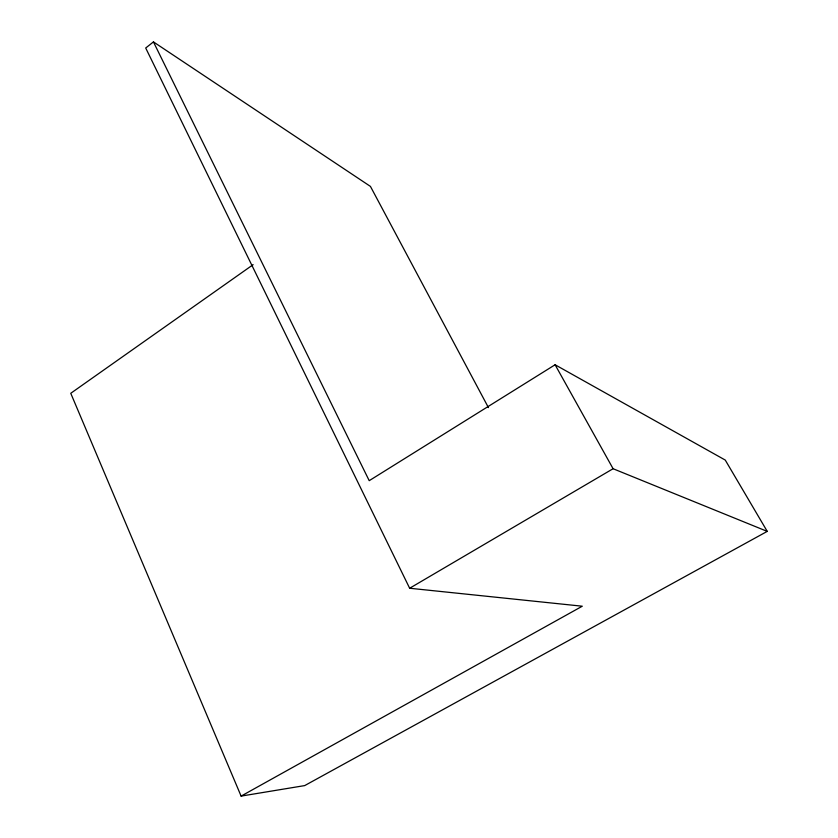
<?xml version="1.0" encoding="UTF-8"?>
<svg xmlns="http://www.w3.org/2000/svg" width="838" height="838" viewBox="0 0 838 838"><rect width="100%" height="100%" fill="white"/><g stroke="black" fill="none" stroke-linecap="round" stroke-linejoin="round"><path stroke-width="1.26" d="M488.439 407.614L370.438 186.413L153.438 41.9L145.707 48.007L409.656 588.245L582.284 606.209L241.103 796.1L70.759 393.294L253.139 264.661M241.103 796.1L304.697 785.594L767.241 531.386L725.258 460.072L555.102 364.76L369.212 480.677L153.438 41.9M409.656 588.245L613.091 468.725L767.241 531.386M555.102 364.76L613.091 468.725"/></g></svg>
